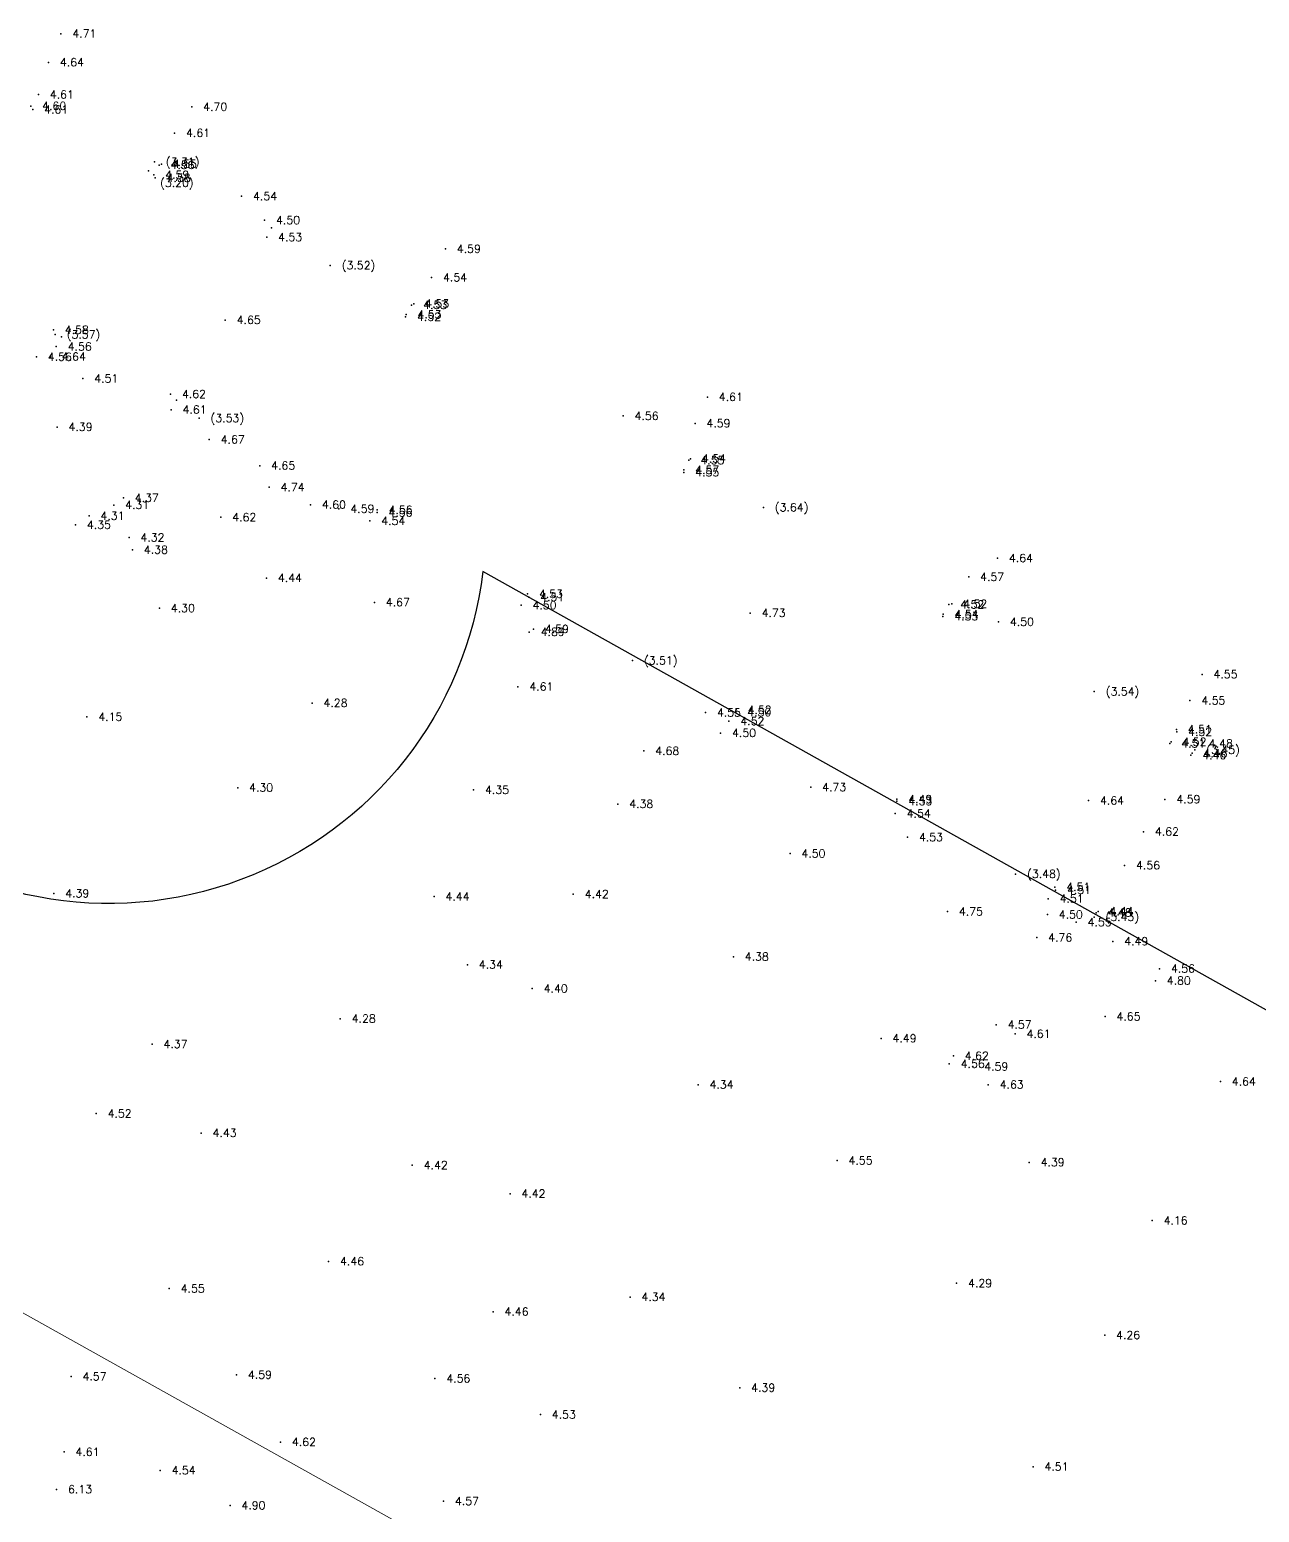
# Model space of a CAD drawing. Header units: millimetres. Extents: x 202260060 to 202696734, y 2689137542 to 2689595480.
# Drawn here: x 202496969 to 202612269, y 2689438189 to 2689577162 of the extents above; entities that cross this region are included whole.
import ezdxf

# ---------------------------------------------------------------- set-up
doc = ezdxf.new("R2010")
doc.units = ezdxf.units.MM
doc.header["$MEASUREMENT"] = 0
doc.layers.add('10', color=7, linetype='Continuous')
doc.layers.add('10-ELEV', color=1, linetype='Continuous')
doc.layers.add('exclusion', color=6, linetype='Continuous', lineweight=20)
doc.layers.add('海廣公司承租地線', color=112, linetype='Continuous', true_color=0x23e156)
doc.layers.get('0').off()
doc.styles.add('S6', font='SIMPLEX', dxfattribs={"height": 0.083333})

# ---------------------------------------------------------------- blocks, each defined once
blk = doc.blocks.new('10')
blk.add_point((0, 0))
at = {"layer": '10-ELEV', "style": 'S6'}
blk.add_attdef('ELEV', (2.14, -0.73), '', height=1.5, dxfattribs=at)

msp = doc.modelspace()

# ---------------------------------------------------------------- linework, layer by layer
at = {"layer": 'exclusion', "flags": 128}
msp.add_lwpolyline([(202399310, 2689302151), (202488298, 2689461371), (202609144, 2689393830), (202520156, 2689234610), (202399310, 2689302151)], close=True, dxfattribs=at)
at = {"layer": '海廣公司承租地線', "flags": 128}
msp.add_lwpolyline([(202486035, 2689206024, -0.4170853), (202521358, 2689170353), (202524570, 2689168529), (202682456, 2689446356), (202682456, 2689446356), (202539467, 2689526368, -0.6083701), (202480712, 2689504362), (202342372, 2689274198, -0.2693183), (202324094, 2689243787), (202311038, 2689222066), (202448494, 2689139291), (202455884, 2689152294, -0.5855261)], format="xyb", close=True, dxfattribs=at)

# ---------------------------------------------------------------- block references
at = {"layer": '10'}
ref = msp.add_blockref('10', (202499907, 2689576775, 4710), dxfattribs=dict(at, xscale=500, yscale=500, zscale=500))
ref.add_attrib('ELEV', '4.71', (202500979, 2689576412, 4710), dxfattribs={"layer": '10-ELEV', "height": 750, "style": 'S6'})
ref = msp.add_blockref('10', (202498736, 2689574091, 4636), dxfattribs=dict(at, xscale=500, yscale=500, zscale=500))
ref.add_attrib('ELEV', '4.64', (202499808, 2689573728, 4636), dxfattribs={"layer": '10-ELEV', "height": 750, "style": 'S6'})
ref = msp.add_blockref('10', (202497794, 2689571072, 4609), dxfattribs=dict(at, xscale=500, yscale=500, zscale=500))
ref.add_attrib('ELEV', '4.61', (202498866, 2689570709, 4609), dxfattribs={"layer": '10-ELEV', "height": 750, "style": 'S6'})
ref = msp.add_blockref('10', (202497075, 2689569999, 4596), dxfattribs=dict(at, xscale=500, yscale=500, zscale=500))
ref.add_attrib('ELEV', '4.60', (202498147, 2689569636, 4596), dxfattribs={"layer": '10-ELEV', "height": 750, "style": 'S6'})
ref = msp.add_blockref('10', (202497257, 2689569668, 4607), dxfattribs=dict(at, xscale=500, yscale=500, zscale=500))
ref.add_attrib('ELEV', '4.61', (202498329, 2689569305, 4607), dxfattribs={"layer": '10-ELEV', "height": 750, "style": 'S6'})
ref = msp.add_blockref('10', (202512168, 2689569921, 4702), dxfattribs=dict(at, xscale=500, yscale=500, zscale=500))
ref.add_attrib('ELEV', '4.70', (202513240, 2689569558, 4702), dxfattribs={"layer": '10-ELEV', "height": 750, "style": 'S6'})
ref = msp.add_blockref('10', (202510562, 2689567475, 4605), dxfattribs=dict(at, xscale=500, yscale=500, zscale=500))
ref.add_attrib('ELEV', '4.61', (202511634, 2689567112, 4605), dxfattribs={"layer": '10-ELEV', "height": 750, "style": 'S6'})
ref = msp.add_blockref('10', (202508669, 2689564759, 3307), dxfattribs=dict(at, xscale=500, yscale=500, zscale=500))
ref.add_attrib('ELEV', '(3.31)', (202509741, 2689564396, 3307), dxfattribs={"layer": '10-ELEV', "height": 750, "style": 'S6'})
ref = msp.add_blockref('10', (202508127, 2689563920, 3202), dxfattribs=dict(at, xscale=500, yscale=500, zscale=500))
ref.add_attrib('ELEV', '(3.20)', (202509199, 2689562425, 3202), dxfattribs={"layer": '10-ELEV', "height": 750, "style": 'S6'})
ref = msp.add_blockref('10', (202508615, 2689563555, 4591), dxfattribs=dict(at, xscale=500, yscale=500, zscale=500))
ref.add_attrib('ELEV', '4.59', (202509687, 2689563192, 4591), dxfattribs={"layer": '10-ELEV', "height": 750, "style": 'S6'})
ref = msp.add_blockref('10', (202509102, 2689564466, 4557), dxfattribs=dict(at, xscale=500, yscale=500, zscale=500))
ref.add_attrib('ELEV', '4.56', (202510174, 2689564103, 4557), dxfattribs={"layer": '10-ELEV', "height": 750, "style": 'S6'})
ref = msp.add_blockref('10', (202509333, 2689564559, 4554), dxfattribs=dict(at, xscale=500, yscale=500, zscale=500))
ref.add_attrib('ELEV', '4.55', (202510405, 2689564196, 4554), dxfattribs={"layer": '10-ELEV', "height": 750, "style": 'S6'})
ref = msp.add_blockref('10', (202508748, 2689563262, 4577), dxfattribs=dict(at, xscale=500, yscale=500, zscale=500))
ref.add_attrib('ELEV', '4.58', (202509820, 2689562899, 4577), dxfattribs={"layer": '10-ELEV', "height": 750, "style": 'S6'})
ref = msp.add_blockref('10', (202516847, 2689561546, 4535), dxfattribs=dict(at, xscale=500, yscale=500, zscale=500))
ref.add_attrib('ELEV', '4.54', (202517919, 2689561183, 4535), dxfattribs={"layer": '10-ELEV', "height": 750, "style": 'S6'})
ref = msp.add_blockref('10', (202519003, 2689559296, 4504), dxfattribs=dict(at, xscale=500, yscale=500, zscale=500))
ref.add_attrib('ELEV', '4.50', (202520075, 2689558933, 4504), dxfattribs={"layer": '10-ELEV', "height": 750, "style": 'S6'})
at = {"layer": '10', "xscale": 500, "yscale": 500, "zscale": 500}
for p in [(202519660, 2689558588, 4537), (202499963, 2689548374, 4573), (202510743, 2689542433, 4611)]:
    msp.add_blockref('10', p, dxfattribs=at)
at = {"layer": '10'}
ref = msp.add_blockref('10', (202519195, 2689557710, 4533), dxfattribs=dict(at, xscale=500, yscale=500, zscale=500))
ref.add_attrib('ELEV', '4.53', (202520267, 2689557347, 4533), dxfattribs={"layer": '10-ELEV', "height": 750, "style": 'S6'})
ref = msp.add_blockref('10', (202535952, 2689556610, 4591), dxfattribs=dict(at, xscale=500, yscale=500, zscale=500))
ref.add_attrib('ELEV', '4.59', (202537024, 2689556247, 4591), dxfattribs={"layer": '10-ELEV', "height": 750, "style": 'S6'})
ref = msp.add_blockref('10', (202525158, 2689555062, 3517), dxfattribs=dict(at, xscale=500, yscale=500, zscale=500))
ref.add_attrib('ELEV', '(3.52)', (202526230, 2689554699, 3517), dxfattribs={"layer": '10-ELEV', "height": 750, "style": 'S6'})
ref = msp.add_blockref('10', (202534659, 2689553931, 4542), dxfattribs=dict(at, xscale=500, yscale=500, zscale=500))
ref.add_attrib('ELEV', '4.54', (202535731, 2689553568, 4542), dxfattribs={"layer": '10-ELEV', "height": 750, "style": 'S6'})
ref = msp.add_blockref('10', (202532788, 2689551343, 4533), dxfattribs=dict(at, xscale=500, yscale=500, zscale=500))
ref.add_attrib('ELEV', '4.53', (202533860, 2689550980, 4533), dxfattribs={"layer": '10-ELEV', "height": 750, "style": 'S6'})
ref = msp.add_blockref('10', (202532984, 2689551470, 4531), dxfattribs=dict(at, xscale=500, yscale=500, zscale=500))
ref.add_attrib('ELEV', '4.53', (202534056, 2689551107, 4531), dxfattribs={"layer": '10-ELEV', "height": 750, "style": 'S6'})
ref = msp.add_blockref('10', (202515313, 2689549942, 4654), dxfattribs=dict(at, xscale=500, yscale=500, zscale=500))
ref.add_attrib('ELEV', '4.65', (202516385, 2689549579, 4654), dxfattribs={"layer": '10-ELEV', "height": 750, "style": 'S6'})
ref = msp.add_blockref('10', (202532222, 2689550242, 4524), dxfattribs=dict(at, xscale=500, yscale=500, zscale=500))
ref.add_attrib('ELEV', '4.52', (202533294, 2689549879, 4524), dxfattribs={"layer": '10-ELEV', "height": 750, "style": 'S6'})
ref = msp.add_blockref('10', (202532261, 2689550466, 4528), dxfattribs=dict(at, xscale=500, yscale=500, zscale=500))
ref.add_attrib('ELEV', '4.53', (202533333, 2689550103, 4528), dxfattribs={"layer": '10-ELEV', "height": 750, "style": 'S6'})
ref = msp.add_blockref('10', (202499195, 2689549022, 4581), dxfattribs=dict(at, xscale=500, yscale=500, zscale=500))
ref.add_attrib('ELEV', '4.58', (202500267, 2689548659, 4581), dxfattribs={"layer": '10-ELEV', "height": 750, "style": 'S6'})
ref = msp.add_blockref('10', (202499375, 2689548582, 3574), dxfattribs=dict(at, xscale=500, yscale=500, zscale=500))
ref.add_attrib('ELEV', '(3.57)', (202500447, 2689548219, 3574), dxfattribs={"layer": '10-ELEV', "height": 750, "style": 'S6'})
ref = msp.add_blockref('10', (202499469, 2689547449, 4560), dxfattribs=dict(at, xscale=500, yscale=500, zscale=500))
ref.add_attrib('ELEV', '4.56', (202500541, 2689547086, 4560), dxfattribs={"layer": '10-ELEV', "height": 750, "style": 'S6'})
ref = msp.add_blockref('10', (202497599, 2689546496, 4564), dxfattribs=dict(at, xscale=500, yscale=500, zscale=500))
ref.add_attrib('ELEV', '4.56', (202498671, 2689546133, 4564), dxfattribs={"layer": '10-ELEV', "height": 750, "style": 'S6'})
ref = msp.add_blockref('10', (202498919, 2689546501, 4639), dxfattribs=dict(at, xscale=500, yscale=500, zscale=500))
ref.add_attrib('ELEV', '4.64', (202499991, 2689546138, 4639), dxfattribs={"layer": '10-ELEV', "height": 750, "style": 'S6'})
ref = msp.add_blockref('10', (202501958, 2689544463, 4512), dxfattribs=dict(at, xscale=500, yscale=500, zscale=500))
ref.add_attrib('ELEV', '4.51', (202503030, 2689544100, 4512), dxfattribs={"layer": '10-ELEV', "height": 750, "style": 'S6'})
ref = msp.add_blockref('10', (202510182, 2689542999, 4618), dxfattribs=dict(at, xscale=500, yscale=500, zscale=500))
ref.add_attrib('ELEV', '4.62', (202511254, 2689542636, 4618), dxfattribs={"layer": '10-ELEV', "height": 750, "style": 'S6'})
ref = msp.add_blockref('10', (202560514, 2689542727, 4611), dxfattribs=dict(at, xscale=500, yscale=500, zscale=500))
ref.add_attrib('ELEV', '4.61', (202561586, 2689542364, 4611), dxfattribs={"layer": '10-ELEV', "height": 750, "style": 'S6'})
ref = msp.add_blockref('10', (202510236, 2689541536, 4612), dxfattribs=dict(at, xscale=500, yscale=500, zscale=500))
ref.add_attrib('ELEV', '4.61', (202511308, 2689541173, 4612), dxfattribs={"layer": '10-ELEV', "height": 750, "style": 'S6'})
ref = msp.add_blockref('10', (202499543, 2689539918, 4386), dxfattribs=dict(at, xscale=500, yscale=500, zscale=500))
ref.add_attrib('ELEV', '4.39', (202500615, 2689539555, 4386), dxfattribs={"layer": '10-ELEV', "height": 750, "style": 'S6'})
ref = msp.add_blockref('10', (202512860, 2689540740, 3531), dxfattribs=dict(at, xscale=500, yscale=500, zscale=500))
ref.add_attrib('ELEV', '(3.53)', (202513932, 2689540377, 3531), dxfattribs={"layer": '10-ELEV', "height": 750, "style": 'S6'})
ref = msp.add_blockref('10', (202552621, 2689540950, 4563), dxfattribs=dict(at, xscale=500, yscale=500, zscale=500))
ref.add_attrib('ELEV', '4.56', (202553693, 2689540587, 4563), dxfattribs={"layer": '10-ELEV', "height": 750, "style": 'S6'})
ref = msp.add_blockref('10', (202559354, 2689540258, 4592), dxfattribs=dict(at, xscale=500, yscale=500, zscale=500))
ref.add_attrib('ELEV', '4.59', (202560426, 2689539895, 4592), dxfattribs={"layer": '10-ELEV', "height": 750, "style": 'S6'})
ref = msp.add_blockref('10', (202513813, 2689538743, 4667), dxfattribs=dict(at, xscale=500, yscale=500, zscale=500))
ref.add_attrib('ELEV', '4.67', (202514885, 2689538380, 4667), dxfattribs={"layer": '10-ELEV', "height": 750, "style": 'S6'})
ref = msp.add_blockref('10', (202518543, 2689536292, 4653), dxfattribs=dict(at, xscale=500, yscale=500, zscale=500))
ref.add_attrib('ELEV', '4.65', (202519615, 2689535929, 4653), dxfattribs={"layer": '10-ELEV', "height": 750, "style": 'S6'})
ref = msp.add_blockref('10', (202558310, 2689535894, 4567), dxfattribs=dict(at, xscale=500, yscale=500, zscale=500))
ref.add_attrib('ELEV', '4.57', (202559382, 2689535531, 4567), dxfattribs={"layer": '10-ELEV', "height": 750, "style": 'S6'})
ref = msp.add_blockref('10', (202558788, 2689536801, 4547), dxfattribs=dict(at, xscale=500, yscale=500, zscale=500))
ref.add_attrib('ELEV', '4.55', (202559860, 2689536438, 4547), dxfattribs={"layer": '10-ELEV', "height": 750, "style": 'S6'})
ref = msp.add_blockref('10', (202558940, 2689536949, 4544), dxfattribs=dict(at, xscale=500, yscale=500, zscale=500))
ref.add_attrib('ELEV', '4.54', (202560012, 2689536586, 4544), dxfattribs={"layer": '10-ELEV', "height": 750, "style": 'S6'})
ref = msp.add_blockref('10', (202558308, 2689535664, 4546), dxfattribs=dict(at, xscale=500, yscale=500, zscale=500))
ref.add_attrib('ELEV', '4.55', (202559380, 2689535301, 4546), dxfattribs={"layer": '10-ELEV', "height": 750, "style": 'S6'})
ref = msp.add_blockref('10', (202505754, 2689533272, 4365), dxfattribs=dict(at, xscale=500, yscale=500, zscale=500))
ref.add_attrib('ELEV', '4.37', (202506826, 2689532909, 4365), dxfattribs={"layer": '10-ELEV', "height": 750, "style": 'S6'})
ref = msp.add_blockref('10', (202519430, 2689534267, 4738), dxfattribs=dict(at, xscale=500, yscale=500, zscale=500))
ref.add_attrib('ELEV', '4.74', (202520502, 2689533904, 4738), dxfattribs={"layer": '10-ELEV', "height": 750, "style": 'S6'})
ref = msp.add_blockref('10', (202502540, 2689531586, 4309), dxfattribs=dict(at, xscale=500, yscale=500, zscale=500))
ref.add_attrib('ELEV', '4.31', (202503612, 2689531223, 4309), dxfattribs={"layer": '10-ELEV', "height": 750, "style": 'S6'})
ref = msp.add_blockref('10', (202504854, 2689532600, 4309), dxfattribs=dict(at, xscale=500, yscale=500, zscale=500))
ref.add_attrib('ELEV', '4.31', (202505926, 2689532237, 4309), dxfattribs={"layer": '10-ELEV', "height": 750, "style": 'S6'})
ref = msp.add_blockref('10', (202523302, 2689532630, 4601), dxfattribs=dict(at, xscale=500, yscale=500, zscale=500))
ref.add_attrib('ELEV', '4.60', (202524374, 2689532267, 4601), dxfattribs={"layer": '10-ELEV', "height": 750, "style": 'S6'})
ref = msp.add_blockref('10', (202525973, 2689532246, 4590), dxfattribs=dict(at, xscale=500, yscale=500, zscale=500))
ref.add_attrib('ELEV', '4.59', (202527045, 2689531883, 4590), dxfattribs={"layer": '10-ELEV', "height": 750, "style": 'S6'})
ref = msp.add_blockref('10', (202529540, 2689531902, 4557), dxfattribs=dict(at, xscale=500, yscale=500, zscale=500))
ref.add_attrib('ELEV', '4.56', (202530612, 2689531539, 4557), dxfattribs={"layer": '10-ELEV', "height": 750, "style": 'S6'})
ref = msp.add_blockref('10', (202529559, 2689532148, 4561), dxfattribs=dict(at, xscale=500, yscale=500, zscale=500))
ref.add_attrib('ELEV', '4.56', (202530631, 2689531785, 4561), dxfattribs={"layer": '10-ELEV', "height": 750, "style": 'S6'})
ref = msp.add_blockref('10', (202565768, 2689532373, 3636), dxfattribs=dict(at, xscale=500, yscale=500, zscale=500))
ref.add_attrib('ELEV', '(3.64)', (202566839, 2689532010, 3636), dxfattribs={"layer": '10-ELEV', "height": 750, "style": 'S6'})
ref = msp.add_blockref('10', (202501267, 2689530744, 4348), dxfattribs=dict(at, xscale=500, yscale=500, zscale=500))
ref.add_attrib('ELEV', '4.35', (202502339, 2689530381, 4348), dxfattribs={"layer": '10-ELEV', "height": 750, "style": 'S6'})
ref = msp.add_blockref('10', (202514896, 2689531457, 4624), dxfattribs=dict(at, xscale=500, yscale=500, zscale=500))
ref.add_attrib('ELEV', '4.62', (202515968, 2689531094, 4624), dxfattribs={"layer": '10-ELEV', "height": 750, "style": 'S6'})
ref = msp.add_blockref('10', (202528866, 2689531111, 4537), dxfattribs=dict(at, xscale=500, yscale=500, zscale=500))
ref.add_attrib('ELEV', '4.54', (202529938, 2689530748, 4537), dxfattribs={"layer": '10-ELEV', "height": 750, "style": 'S6'})
ref = msp.add_blockref('10', (202506290, 2689529552, 4317), dxfattribs=dict(at, xscale=500, yscale=500, zscale=500))
ref.add_attrib('ELEV', '4.32', (202507362, 2689529189, 4317), dxfattribs={"layer": '10-ELEV', "height": 750, "style": 'S6'})
ref = msp.add_blockref('10', (202506604, 2689528408, 4383), dxfattribs=dict(at, xscale=500, yscale=500, zscale=500))
ref.add_attrib('ELEV', '4.38', (202507676, 2689528045, 4383), dxfattribs={"layer": '10-ELEV', "height": 750, "style": 'S6'})
ref = msp.add_blockref('10', (202587719, 2689527625, 4636), dxfattribs=dict(at, xscale=500, yscale=500, zscale=500))
ref.add_attrib('ELEV', '4.64', (202588791, 2689527262, 4636), dxfattribs={"layer": '10-ELEV', "height": 750, "style": 'S6'})
ref = msp.add_blockref('10', (202519177, 2689525759, 4444), dxfattribs=dict(at, xscale=500, yscale=500, zscale=500))
ref.add_attrib('ELEV', '4.44', (202520249, 2689525396, 4444), dxfattribs={"layer": '10-ELEV', "height": 750, "style": 'S6'})
ref = msp.add_blockref('10', (202585014, 2689525860, 4566), dxfattribs=dict(at, xscale=500, yscale=500, zscale=500))
ref.add_attrib('ELEV', '4.57', (202586086, 2689525497, 4566), dxfattribs={"layer": '10-ELEV', "height": 750, "style": 'S6'})
ref = msp.add_blockref('10', (202529296, 2689523478, 4668), dxfattribs=dict(at, xscale=500, yscale=500, zscale=500))
ref.add_attrib('ELEV', '4.67', (202530368, 2689523115, 4668), dxfattribs={"layer": '10-ELEV', "height": 750, "style": 'S6'})
ref = msp.add_blockref('10', (202543050, 2689523208, 4501), dxfattribs=dict(at, xscale=500, yscale=500, zscale=500))
ref.add_attrib('ELEV', '4.50', (202544122, 2689522845, 4501), dxfattribs={"layer": '10-ELEV', "height": 750, "style": 'S6'})
ref = msp.add_blockref('10', (202543653, 2689524278, 4526), dxfattribs=dict(at, xscale=500, yscale=500, zscale=500))
ref.add_attrib('ELEV', '4.53', (202544725, 2689523915, 4526), dxfattribs={"layer": '10-ELEV', "height": 750, "style": 'S6'})
ref = msp.add_blockref('10', (202543769, 2689523970, 4511), dxfattribs=dict(at, xscale=500, yscale=500, zscale=500))
ref.add_attrib('ELEV', '4.51', (202544841, 2689523607, 4511), dxfattribs={"layer": '10-ELEV', "height": 750, "style": 'S6'})
ref = msp.add_blockref('10', (202583156, 2689523282, 4520), dxfattribs=dict(at, xscale=500, yscale=500, zscale=500))
ref.add_attrib('ELEV', '4.52', (202584228, 2689522919, 4520), dxfattribs={"layer": '10-ELEV', "height": 750, "style": 'S6'})
ref = msp.add_blockref('10', (202583437, 2689523340, 4515), dxfattribs=dict(at, xscale=500, yscale=500, zscale=500))
ref.add_attrib('ELEV', '4.52', (202584509, 2689522977, 4515), dxfattribs={"layer": '10-ELEV', "height": 750, "style": 'S6'})
ref = msp.add_blockref('10', (202509138, 2689522930, 4304), dxfattribs=dict(at, xscale=500, yscale=500, zscale=500))
ref.add_attrib('ELEV', '4.30', (202510210, 2689522567, 4304), dxfattribs={"layer": '10-ELEV', "height": 750, "style": 'S6'})
ref = msp.add_blockref('10', (202564531, 2689522476, 4733), dxfattribs=dict(at, xscale=500, yscale=500, zscale=500))
ref.add_attrib('ELEV', '4.73', (202565603, 2689522113, 4733), dxfattribs={"layer": '10-ELEV', "height": 750, "style": 'S6'})
ref = msp.add_blockref('10', (202582596, 2689522167, 4532), dxfattribs=dict(at, xscale=500, yscale=500, zscale=500))
ref.add_attrib('ELEV', '4.53', (202583668, 2689521804, 4532), dxfattribs={"layer": '10-ELEV', "height": 750, "style": 'S6'})
ref = msp.add_blockref('10', (202582623, 2689522369, 4537), dxfattribs=dict(at, xscale=500, yscale=500, zscale=500))
ref.add_attrib('ELEV', '4.54', (202583695, 2689522006, 4537), dxfattribs={"layer": '10-ELEV', "height": 750, "style": 'S6'})
ref = msp.add_blockref('10', (202543814, 2689520701, 4886), dxfattribs=dict(at, xscale=500, yscale=500, zscale=500))
ref.add_attrib('ELEV', '4.89', (202544886, 2689520338, 4886), dxfattribs={"layer": '10-ELEV', "height": 750, "style": 'S6'})
ref = msp.add_blockref('10', (202544216, 2689520977, 4585), dxfattribs=dict(at, xscale=500, yscale=500, zscale=500))
ref.add_attrib('ELEV', '4.59', (202545288, 2689520614, 4585), dxfattribs={"layer": '10-ELEV', "height": 750, "style": 'S6'})
ref = msp.add_blockref('10', (202587814, 2689521651, 4503), dxfattribs=dict(at, xscale=500, yscale=500, zscale=500))
ref.add_attrib('ELEV', '4.50', (202588886, 2689521288, 4503), dxfattribs={"layer": '10-ELEV', "height": 750, "style": 'S6'})
ref = msp.add_blockref('10', (202553496, 2689518023, 3509), dxfattribs=dict(at, xscale=500, yscale=500, zscale=500))
ref.add_attrib('ELEV', '(3.51)', (202554568, 2689517660, 3509), dxfattribs={"layer": '10-ELEV', "height": 750, "style": 'S6'})
ref = msp.add_blockref('10', (202606900, 2689516730, 4547), dxfattribs=dict(at, xscale=500, yscale=500, zscale=500))
ref.add_attrib('ELEV', '4.55', (202607972, 2689516367, 4547), dxfattribs={"layer": '10-ELEV', "height": 750, "style": 'S6'})
ref = msp.add_blockref('10', (202542749, 2689515576, 4612), dxfattribs=dict(at, xscale=500, yscale=500, zscale=500))
ref.add_attrib('ELEV', '4.61', (202543821, 2689515213, 4612), dxfattribs={"layer": '10-ELEV', "height": 750, "style": 'S6'})
ref = msp.add_blockref('10', (202596795, 2689515126, 3538), dxfattribs=dict(at, xscale=500, yscale=500, zscale=500))
ref.add_attrib('ELEV', '(3.54)', (202597867, 2689514763, 3538), dxfattribs={"layer": '10-ELEV', "height": 750, "style": 'S6'})
ref = msp.add_blockref('10', (202523452, 2689514047, 4282), dxfattribs=dict(at, xscale=500, yscale=500, zscale=500))
ref.add_attrib('ELEV', '4.28', (202524524, 2689513684, 4282), dxfattribs={"layer": '10-ELEV', "height": 750, "style": 'S6'})
ref = msp.add_blockref('10', (202605759, 2689514274, 4551), dxfattribs=dict(at, xscale=500, yscale=500, zscale=500))
ref.add_attrib('ELEV', '4.55', (202606831, 2689513911, 4551), dxfattribs={"layer": '10-ELEV', "height": 750, "style": 'S6'})
ref = msp.add_blockref('10', (202502338, 2689512748, 4154), dxfattribs=dict(at, xscale=500, yscale=500, zscale=500))
ref.add_attrib('ELEV', '4.15', (202503410, 2689512385, 4154), dxfattribs={"layer": '10-ELEV', "height": 750, "style": 'S6'})
ref = msp.add_blockref('10', (202560343, 2689513152, 4554), dxfattribs=dict(at, xscale=500, yscale=500, zscale=500))
ref.add_attrib('ELEV', '4.55', (202561415, 2689512789, 4554), dxfattribs={"layer": '10-ELEV', "height": 750, "style": 'S6'})
ref = msp.add_blockref('10', (202562537, 2689512349, 4522), dxfattribs=dict(at, xscale=500, yscale=500, zscale=500))
ref.add_attrib('ELEV', '4.52', (202563609, 2689511986, 4522), dxfattribs={"layer": '10-ELEV', "height": 750, "style": 'S6'})
ref = msp.add_blockref('10', (202563182, 2689513179, 4503), dxfattribs=dict(at, xscale=500, yscale=500, zscale=500))
ref.add_attrib('ELEV', '4.50', (202564254, 2689512816, 4503), dxfattribs={"layer": '10-ELEV', "height": 750, "style": 'S6'})
ref = msp.add_blockref('10', (202563222, 2689513394, 4518), dxfattribs=dict(at, xscale=500, yscale=500, zscale=500))
ref.add_attrib('ELEV', '4.52', (202564294, 2689513031, 4518), dxfattribs={"layer": '10-ELEV', "height": 750, "style": 'S6'})
ref = msp.add_blockref('10', (202561755, 2689511235, 4500), dxfattribs=dict(at, xscale=500, yscale=500, zscale=500))
ref.add_attrib('ELEV', '4.50', (202562827, 2689510872, 4500), dxfattribs={"layer": '10-ELEV', "height": 750, "style": 'S6'})
ref = msp.add_blockref('10', (202604487, 2689511578, 4514), dxfattribs=dict(at, xscale=500, yscale=500, zscale=500))
ref.add_attrib('ELEV', '4.51', (202605559, 2689511215, 4514), dxfattribs={"layer": '10-ELEV', "height": 750, "style": 'S6'})
ref = msp.add_blockref('10', (202604518, 2689511331, 4515), dxfattribs=dict(at, xscale=500, yscale=500, zscale=500))
ref.add_attrib('ELEV', '4.52', (202605590, 2689510968, 4515), dxfattribs={"layer": '10-ELEV', "height": 750, "style": 'S6'})
ref = msp.add_blockref('10', (202554557, 2689509553, 4679), dxfattribs=dict(at, xscale=500, yscale=500, zscale=500))
ref.add_attrib('ELEV', '4.68', (202555629, 2689509190, 4679), dxfattribs={"layer": '10-ELEV', "height": 750, "style": 'S6'})
ref = msp.add_blockref('10', (202603871, 2689510247, 4506), dxfattribs=dict(at, xscale=500, yscale=500, zscale=500))
ref.add_attrib('ELEV', '4.51', (202604943, 2689509884, 4506), dxfattribs={"layer": '10-ELEV', "height": 750, "style": 'S6'})
ref = msp.add_blockref('10', (202603995, 2689510403, 4517), dxfattribs=dict(at, xscale=500, yscale=500, zscale=500))
ref.add_attrib('ELEV', '4.52', (202605067, 2689510040, 4517), dxfattribs={"layer": '10-ELEV', "height": 750, "style": 'S6'})
ref = msp.add_blockref('10', (202605954, 2689509334, 4461), dxfattribs=dict(at, xscale=500, yscale=500, zscale=500))
ref.add_attrib('ELEV', '4.46', (202607026, 2689508971, 4461), dxfattribs={"layer": '10-ELEV', "height": 750, "style": 'S6'})
ref = msp.add_blockref('10', (202606219, 2689509653, 3451), dxfattribs=dict(at, xscale=500, yscale=500, zscale=500))
ref.add_attrib('ELEV', '(3.45)', (202607291, 2689509290, 3451), dxfattribs={"layer": '10-ELEV', "height": 750, "style": 'S6'})
ref = msp.add_blockref('10', (202606461, 2689510243, 4481), dxfattribs=dict(at, xscale=500, yscale=500, zscale=500))
ref.add_attrib('ELEV', '4.48', (202607533, 2689509880, 4481), dxfattribs={"layer": '10-ELEV', "height": 750, "style": 'S6'})
ref = msp.add_blockref('10', (202605852, 2689509152, 4462), dxfattribs=dict(at, xscale=500, yscale=500, zscale=500))
ref.add_attrib('ELEV', '4.46', (202606924, 2689508789, 4462), dxfattribs={"layer": '10-ELEV', "height": 750, "style": 'S6'})
ref = msp.add_blockref('10', (202516477, 2689506106, 4303), dxfattribs=dict(at, xscale=500, yscale=500, zscale=500))
ref.add_attrib('ELEV', '4.30', (202517549, 2689505743, 4303), dxfattribs={"layer": '10-ELEV', "height": 750, "style": 'S6'})
ref = msp.add_blockref('10', (202538597, 2689505897, 4354), dxfattribs=dict(at, xscale=500, yscale=500, zscale=500))
ref.add_attrib('ELEV', '4.35', (202539669, 2689505534, 4354), dxfattribs={"layer": '10-ELEV', "height": 750, "style": 'S6'})
ref = msp.add_blockref('10', (202570209, 2689506151, 4732), dxfattribs=dict(at, xscale=500, yscale=500, zscale=500))
ref.add_attrib('ELEV', '4.73', (202571281, 2689505788, 4732), dxfattribs={"layer": '10-ELEV', "height": 750, "style": 'S6'})
ref = msp.add_blockref('10', (202552117, 2689504582, 4379), dxfattribs=dict(at, xscale=500, yscale=500, zscale=500))
ref.add_attrib('ELEV', '4.38', (202553189, 2689504219, 4379), dxfattribs={"layer": '10-ELEV', "height": 750, "style": 'S6'})
ref = msp.add_blockref('10', (202578285, 2689505038, 4494), dxfattribs=dict(at, xscale=500, yscale=500, zscale=500))
ref.add_attrib('ELEV', '4.49', (202579357, 2689504675, 4494), dxfattribs={"layer": '10-ELEV', "height": 750, "style": 'S6'})
ref = msp.add_blockref('10', (202578286, 2689504845, 4525), dxfattribs=dict(at, xscale=500, yscale=500, zscale=500))
ref.add_attrib('ELEV', '4.53', (202579358, 2689504482, 4525), dxfattribs={"layer": '10-ELEV', "height": 750, "style": 'S6'})
ref = msp.add_blockref('10', (202596256, 2689504899, 4639), dxfattribs=dict(at, xscale=500, yscale=500, zscale=500))
ref.add_attrib('ELEV', '4.64', (202597328, 2689504536, 4639), dxfattribs={"layer": '10-ELEV', "height": 750, "style": 'S6'})
ref = msp.add_blockref('10', (202603418, 2689505014, 4585), dxfattribs=dict(at, xscale=500, yscale=500, zscale=500))
ref.add_attrib('ELEV', '4.59', (202604490, 2689504651, 4585), dxfattribs={"layer": '10-ELEV', "height": 750, "style": 'S6'})
ref = msp.add_blockref('10', (202578135, 2689503690, 4535), dxfattribs=dict(at, xscale=500, yscale=500, zscale=500))
ref.add_attrib('ELEV', '4.54', (202579207, 2689503327, 4535), dxfattribs={"layer": '10-ELEV', "height": 750, "style": 'S6'})
ref = msp.add_blockref('10', (202579284, 2689501468, 4530), dxfattribs=dict(at, xscale=500, yscale=500, zscale=500))
ref.add_attrib('ELEV', '4.53', (202580356, 2689501105, 4530), dxfattribs={"layer": '10-ELEV', "height": 750, "style": 'S6'})
ref = msp.add_blockref('10', (202601408, 2689501985, 4618), dxfattribs=dict(at, xscale=500, yscale=500, zscale=500))
ref.add_attrib('ELEV', '4.62', (202602480, 2689501622, 4618), dxfattribs={"layer": '10-ELEV', "height": 750, "style": 'S6'})
ref = msp.add_blockref('10', (202568263, 2689499929, 4498), dxfattribs=dict(at, xscale=500, yscale=500, zscale=500))
ref.add_attrib('ELEV', '4.50', (202569335, 2689499566, 4498), dxfattribs={"layer": '10-ELEV', "height": 750, "style": 'S6'})
ref = msp.add_blockref('10', (202599637, 2689498823, 4555), dxfattribs=dict(at, xscale=500, yscale=500, zscale=500))
ref.add_attrib('ELEV', '4.56', (202600709, 2689498460, 4555), dxfattribs={"layer": '10-ELEV', "height": 750, "style": 'S6'})
ref = msp.add_blockref('10', (202589419, 2689498015, 3479), dxfattribs=dict(at, xscale=500, yscale=500, zscale=500))
ref.add_attrib('ELEV', '(3.48)', (202590491, 2689497653, 3479), dxfattribs={"layer": '10-ELEV', "height": 750, "style": 'S6'})
ref = msp.add_blockref('10', (202593096, 2689496797, 4509), dxfattribs=dict(at, xscale=500, yscale=500, zscale=500))
ref.add_attrib('ELEV', '4.51', (202594168, 2689496434, 4509), dxfattribs={"layer": '10-ELEV', "height": 750, "style": 'S6'})
ref = msp.add_blockref('10', (202499235, 2689496196, 4388), dxfattribs=dict(at, xscale=500, yscale=500, zscale=500))
ref.add_attrib('ELEV', '4.39', (202500307, 2689495833, 4388), dxfattribs={"layer": '10-ELEV', "height": 750, "style": 'S6'})
ref = msp.add_blockref('10', (202534889, 2689495905, 4441), dxfattribs=dict(at, xscale=500, yscale=500, zscale=500))
ref.add_attrib('ELEV', '4.44', (202535961, 2689495542, 4441), dxfattribs={"layer": '10-ELEV', "height": 750, "style": 'S6'})
ref = msp.add_blockref('10', (202547946, 2689496131, 4420), dxfattribs=dict(at, xscale=500, yscale=500, zscale=500))
ref.add_attrib('ELEV', '4.42', (202549018, 2689495768, 4420), dxfattribs={"layer": '10-ELEV', "height": 750, "style": 'S6'})
ref = msp.add_blockref('10', (202592473, 2689495707, 4506), dxfattribs=dict(at, xscale=500, yscale=500, zscale=500))
ref.add_attrib('ELEV', '4.51', (202593545, 2689495344, 4506), dxfattribs={"layer": '10-ELEV', "height": 750, "style": 'S6'})
ref = msp.add_blockref('10', (202593162, 2689496510, 4508), dxfattribs=dict(at, xscale=500, yscale=500, zscale=500))
ref.add_attrib('ELEV', '4.51', (202594234, 2689496147, 4508), dxfattribs={"layer": '10-ELEV', "height": 750, "style": 'S6'})
ref = msp.add_blockref('10', (202583027, 2689494502, 4753), dxfattribs=dict(at, xscale=500, yscale=500, zscale=500))
ref.add_attrib('ELEV', '4.75', (202584099, 2689494139, 4753), dxfattribs={"layer": '10-ELEV', "height": 750, "style": 'S6'})
ref = msp.add_blockref('10', (202592390, 2689494215, 4499), dxfattribs=dict(at, xscale=500, yscale=500, zscale=500))
ref.add_attrib('ELEV', '4.50', (202593462, 2689493852, 4499), dxfattribs={"layer": '10-ELEV', "height": 750, "style": 'S6'})
ref = msp.add_blockref('10', (202596770, 2689493986, 3433), dxfattribs=dict(at, xscale=500, yscale=500, zscale=500))
ref.add_attrib('ELEV', '(3.43)', (202597842, 2689493623, 3433), dxfattribs={"layer": '10-ELEV', "height": 750, "style": 'S6'})
ref = msp.add_blockref('10', (202596974, 2689494387, 4482), dxfattribs=dict(at, xscale=500, yscale=500, zscale=500))
ref.add_attrib('ELEV', '4.48', (202598046, 2689494024, 4482), dxfattribs={"layer": '10-ELEV', "height": 750, "style": 'S6'})
ref = msp.add_blockref('10', (202597160, 2689494514, 4444), dxfattribs=dict(at, xscale=500, yscale=500, zscale=500))
ref.add_attrib('ELEV', '4.44', (202598232, 2689494151, 4444), dxfattribs={"layer": '10-ELEV', "height": 750, "style": 'S6'})
ref = msp.add_blockref('10', (202595092, 2689493502, 4545), dxfattribs=dict(at, xscale=500, yscale=500, zscale=500))
ref.add_attrib('ELEV', '4.55', (202596164, 2689493139, 4545), dxfattribs={"layer": '10-ELEV', "height": 750, "style": 'S6'})
ref = msp.add_blockref('10', (202591396, 2689492055, 4757), dxfattribs=dict(at, xscale=500, yscale=500, zscale=500))
ref.add_attrib('ELEV', '4.76', (202592468, 2689491692, 4757), dxfattribs={"layer": '10-ELEV', "height": 750, "style": 'S6'})
ref = msp.add_blockref('10', (202598529, 2689491710, 4490), dxfattribs=dict(at, xscale=500, yscale=500, zscale=500))
ref.add_attrib('ELEV', '4.49', (202599601, 2689491347, 4490), dxfattribs={"layer": '10-ELEV', "height": 750, "style": 'S6'})
ref = msp.add_blockref('10', (202562950, 2689490264, 4376), dxfattribs=dict(at, xscale=500, yscale=500, zscale=500))
ref.add_attrib('ELEV', '4.38', (202564022, 2689489901, 4376), dxfattribs={"layer": '10-ELEV', "height": 750, "style": 'S6'})
ref = msp.add_blockref('10', (202538014, 2689489516, 4344), dxfattribs=dict(at, xscale=500, yscale=500, zscale=500))
ref.add_attrib('ELEV', '4.34', (202539086, 2689489153, 4344), dxfattribs={"layer": '10-ELEV', "height": 750, "style": 'S6'})
ref = msp.add_blockref('10', (202602911, 2689489142, 4557), dxfattribs=dict(at, xscale=500, yscale=500, zscale=500))
ref.add_attrib('ELEV', '4.56', (202603983, 2689488779, 4557), dxfattribs={"layer": '10-ELEV', "height": 750, "style": 'S6'})
ref = msp.add_blockref('10', (202544097, 2689487277, 4397), dxfattribs=dict(at, xscale=500, yscale=500, zscale=500))
ref.add_attrib('ELEV', '4.40', (202545169, 2689486914, 4397), dxfattribs={"layer": '10-ELEV', "height": 750, "style": 'S6'})
ref = msp.add_blockref('10', (202602517, 2689488017, 4795), dxfattribs=dict(at, xscale=500, yscale=500, zscale=500))
ref.add_attrib('ELEV', '4.80', (202603589, 2689487654, 4795), dxfattribs={"layer": '10-ELEV', "height": 750, "style": 'S6'})
ref = msp.add_blockref('10', (202526098, 2689484458, 4283), dxfattribs=dict(at, xscale=500, yscale=500, zscale=500))
ref.add_attrib('ELEV', '4.28', (202527170, 2689484095, 4283), dxfattribs={"layer": '10-ELEV', "height": 750, "style": 'S6'})
ref = msp.add_blockref('10', (202597806, 2689484659, 4654), dxfattribs=dict(at, xscale=500, yscale=500, zscale=500))
ref.add_attrib('ELEV', '4.65', (202598878, 2689484296, 4654), dxfattribs={"layer": '10-ELEV', "height": 750, "style": 'S6'})
ref = msp.add_blockref('10', (202587597, 2689483895, 4565), dxfattribs=dict(at, xscale=500, yscale=500, zscale=500))
ref.add_attrib('ELEV', '4.57', (202588669, 2689483532, 4565), dxfattribs={"layer": '10-ELEV', "height": 750, "style": 'S6'})
ref = msp.add_blockref('10', (202589369, 2689483031, 4614), dxfattribs=dict(at, xscale=500, yscale=500, zscale=500))
ref.add_attrib('ELEV', '4.61', (202590441, 2689482668, 4614), dxfattribs={"layer": '10-ELEV', "height": 750, "style": 'S6'})
ref = msp.add_blockref('10', (202508452, 2689482072, 4372), dxfattribs=dict(at, xscale=500, yscale=500, zscale=500))
ref.add_attrib('ELEV', '4.37', (202509523, 2689481710, 4372), dxfattribs={"layer": '10-ELEV', "height": 750, "style": 'S6'})
ref = msp.add_blockref('10', (202576801, 2689482608, 4490), dxfattribs=dict(at, xscale=500, yscale=500, zscale=500))
ref.add_attrib('ELEV', '4.49', (202577873, 2689482245, 4490), dxfattribs={"layer": '10-ELEV', "height": 750, "style": 'S6'})
ref = msp.add_blockref('10', (202583197, 2689480225, 4558), dxfattribs=dict(at, xscale=500, yscale=500, zscale=500))
ref.add_attrib('ELEV', '4.56', (202584269, 2689479862, 4558), dxfattribs={"layer": '10-ELEV', "height": 750, "style": 'S6'})
ref = msp.add_blockref('10', (202583580, 2689480970, 4621), dxfattribs=dict(at, xscale=500, yscale=500, zscale=500))
ref.add_attrib('ELEV', '4.62', (202584652, 2689480607, 4621), dxfattribs={"layer": '10-ELEV', "height": 750, "style": 'S6'})
ref = msp.add_blockref('10', (202585403, 2689479966, 4594), dxfattribs=dict(at, xscale=500, yscale=500, zscale=500))
ref.add_attrib('ELEV', '4.59', (202586475, 2689479603, 4594), dxfattribs={"layer": '10-ELEV', "height": 750, "style": 'S6'})
ref = msp.add_blockref('10', (202559647, 2689478267, 4344), dxfattribs=dict(at, xscale=500, yscale=500, zscale=500))
ref.add_attrib('ELEV', '4.34', (202560719, 2689477904, 4344), dxfattribs={"layer": '10-ELEV', "height": 750, "style": 'S6'})
ref = msp.add_blockref('10', (202586850, 2689478271, 4626), dxfattribs=dict(at, xscale=500, yscale=500, zscale=500))
ref.add_attrib('ELEV', '4.63', (202587922, 2689477908, 4626), dxfattribs={"layer": '10-ELEV', "height": 750, "style": 'S6'})
ref = msp.add_blockref('10', (202608613, 2689478559, 4640), dxfattribs=dict(at, xscale=500, yscale=500, zscale=500))
ref.add_attrib('ELEV', '4.64', (202609685, 2689478196, 4640), dxfattribs={"layer": '10-ELEV', "height": 750, "style": 'S6'})
ref = msp.add_blockref('10', (202503211, 2689475570, 4524), dxfattribs=dict(at, xscale=500, yscale=500, zscale=500))
ref.add_attrib('ELEV', '4.52', (202504283, 2689475207, 4524), dxfattribs={"layer": '10-ELEV', "height": 750, "style": 'S6'})
ref = msp.add_blockref('10', (202513053, 2689473745, 4429), dxfattribs=dict(at, xscale=500, yscale=500, zscale=500))
ref.add_attrib('ELEV', '4.43', (202514125, 2689473382, 4429), dxfattribs={"layer": '10-ELEV', "height": 750, "style": 'S6'})
ref = msp.add_blockref('10', (202532850, 2689470724, 4424), dxfattribs=dict(at, xscale=500, yscale=500, zscale=500))
ref.add_attrib('ELEV', '4.42', (202533922, 2689470361, 4424), dxfattribs={"layer": '10-ELEV', "height": 750, "style": 'S6'})
ref = msp.add_blockref('10', (202572677, 2689471166, 4547), dxfattribs=dict(at, xscale=500, yscale=500, zscale=500))
ref.add_attrib('ELEV', '4.55', (202573749, 2689470803, 4547), dxfattribs={"layer": '10-ELEV', "height": 750, "style": 'S6'})
ref = msp.add_blockref('10', (202590692, 2689470990, 4394), dxfattribs=dict(at, xscale=500, yscale=500, zscale=500))
ref.add_attrib('ELEV', '4.39', (202591764, 2689470627, 4394), dxfattribs={"layer": '10-ELEV', "height": 750, "style": 'S6'})
ref = msp.add_blockref('10', (202542009, 2689468047, 4419), dxfattribs=dict(at, xscale=500, yscale=500, zscale=500))
ref.add_attrib('ELEV', '4.42', (202543081, 2689467684, 4419), dxfattribs={"layer": '10-ELEV', "height": 750, "style": 'S6'})
ref = msp.add_blockref('10', (202602223, 2689465538, 4163), dxfattribs=dict(at, xscale=500, yscale=500, zscale=500))
ref.add_attrib('ELEV', '4.16', (202603295, 2689465175, 4163), dxfattribs={"layer": '10-ELEV', "height": 750, "style": 'S6'})
ref = msp.add_blockref('10', (202525003, 2689461713, 4463), dxfattribs=dict(at, xscale=500, yscale=500, zscale=500))
ref.add_attrib('ELEV', '4.46', (202526075, 2689461350, 4463), dxfattribs={"layer": '10-ELEV', "height": 750, "style": 'S6'})
ref = msp.add_blockref('10', (202583888, 2689459655, 4286), dxfattribs=dict(at, xscale=500, yscale=500, zscale=500))
ref.add_attrib('ELEV', '4.29', (202584960, 2689459292, 4286), dxfattribs={"layer": '10-ELEV', "height": 750, "style": 'S6'})
ref = msp.add_blockref('10', (202510065, 2689459159, 4554), dxfattribs=dict(at, xscale=500, yscale=500, zscale=500))
ref.add_attrib('ELEV', '4.55', (202511137, 2689458796, 4554), dxfattribs={"layer": '10-ELEV', "height": 750, "style": 'S6'})
ref = msp.add_blockref('10', (202553265, 2689458362, 4337), dxfattribs=dict(at, xscale=500, yscale=500, zscale=500))
ref.add_attrib('ELEV', '4.34', (202554337, 2689457999, 4337), dxfattribs={"layer": '10-ELEV', "height": 750, "style": 'S6'})
ref = msp.add_blockref('10', (202540421, 2689456987, 4464), dxfattribs=dict(at, xscale=500, yscale=500, zscale=500))
ref.add_attrib('ELEV', '4.46', (202541493, 2689456624, 4464), dxfattribs={"layer": '10-ELEV', "height": 750, "style": 'S6'})
ref = msp.add_blockref('10', (202597769, 2689454797, 4262), dxfattribs=dict(at, xscale=500, yscale=500, zscale=500))
ref.add_attrib('ELEV', '4.26', (202598841, 2689454434, 4262), dxfattribs={"layer": '10-ELEV', "height": 750, "style": 'S6'})
ref = msp.add_blockref('10', (202500858, 2689450922, 4568), dxfattribs=dict(at, xscale=500, yscale=500, zscale=500))
ref.add_attrib('ELEV', '4.57', (202501930, 2689450559, 4568), dxfattribs={"layer": '10-ELEV', "height": 750, "style": 'S6'})
ref = msp.add_blockref('10', (202516366, 2689451080, 4593), dxfattribs=dict(at, xscale=500, yscale=500, zscale=500))
ref.add_attrib('ELEV', '4.59', (202517438, 2689450717, 4593), dxfattribs={"layer": '10-ELEV', "height": 750, "style": 'S6'})
ref = msp.add_blockref('10', (202534970, 2689450728, 4556), dxfattribs=dict(at, xscale=500, yscale=500, zscale=500))
ref.add_attrib('ELEV', '4.56', (202536042, 2689450365, 4556), dxfattribs={"layer": '10-ELEV', "height": 750, "style": 'S6'})
ref = msp.add_blockref('10', (202563548, 2689449863, 4387), dxfattribs=dict(at, xscale=500, yscale=500, zscale=500))
ref.add_attrib('ELEV', '4.39', (202564620, 2689449500, 4387), dxfattribs={"layer": '10-ELEV', "height": 750, "style": 'S6'})
ref = msp.add_blockref('10', (202544857, 2689447345, 4530), dxfattribs=dict(at, xscale=500, yscale=500, zscale=500))
ref.add_attrib('ELEV', '4.53', (202545929, 2689446982, 4530), dxfattribs={"layer": '10-ELEV', "height": 750, "style": 'S6'})
ref = msp.add_blockref('10', (202520487, 2689444772, 4616), dxfattribs=dict(at, xscale=500, yscale=500, zscale=500))
ref.add_attrib('ELEV', '4.62', (202521559, 2689444409, 4616), dxfattribs={"layer": '10-ELEV', "height": 750, "style": 'S6'})
ref = msp.add_blockref('10', (202500193, 2689443846, 4612), dxfattribs=dict(at, xscale=500, yscale=500, zscale=500))
ref.add_attrib('ELEV', '4.61', (202501265, 2689443483, 4612), dxfattribs={"layer": '10-ELEV', "height": 750, "style": 'S6'})
ref = msp.add_blockref('10', (202509213, 2689442118, 4542), dxfattribs=dict(at, xscale=500, yscale=500, zscale=500))
ref.add_attrib('ELEV', '4.54', (202510285, 2689441755, 4542), dxfattribs={"layer": '10-ELEV', "height": 750, "style": 'S6'})
ref = msp.add_blockref('10', (202591055, 2689442459, 4511), dxfattribs=dict(at, xscale=500, yscale=500, zscale=500))
ref.add_attrib('ELEV', '4.51', (202592127, 2689442096, 4511), dxfattribs={"layer": '10-ELEV', "height": 750, "style": 'S6'})
ref = msp.add_blockref('10', (202499501, 2689440342, 6134), dxfattribs=dict(at, xscale=500, yscale=500, zscale=500))
ref.add_attrib('ELEV', '6.13', (202500573, 2689439979, 6134), dxfattribs={"layer": '10-ELEV', "height": 750, "style": 'S6'})
ref = msp.add_blockref('10', (202515756, 2689438832, 4899), dxfattribs=dict(at, xscale=500, yscale=500, zscale=500))
ref.add_attrib('ELEV', '4.90', (202516828, 2689438469, 4899), dxfattribs={"layer": '10-ELEV', "height": 750, "style": 'S6'})
ref = msp.add_blockref('10', (202535776, 2689439238, 4568), dxfattribs=dict(at, xscale=500, yscale=500, zscale=500))
ref.add_attrib('ELEV', '4.57', (202536848, 2689438875, 4568), dxfattribs={"layer": '10-ELEV', "height": 750, "style": 'S6'})

doc.saveas('drawing.dxf')
